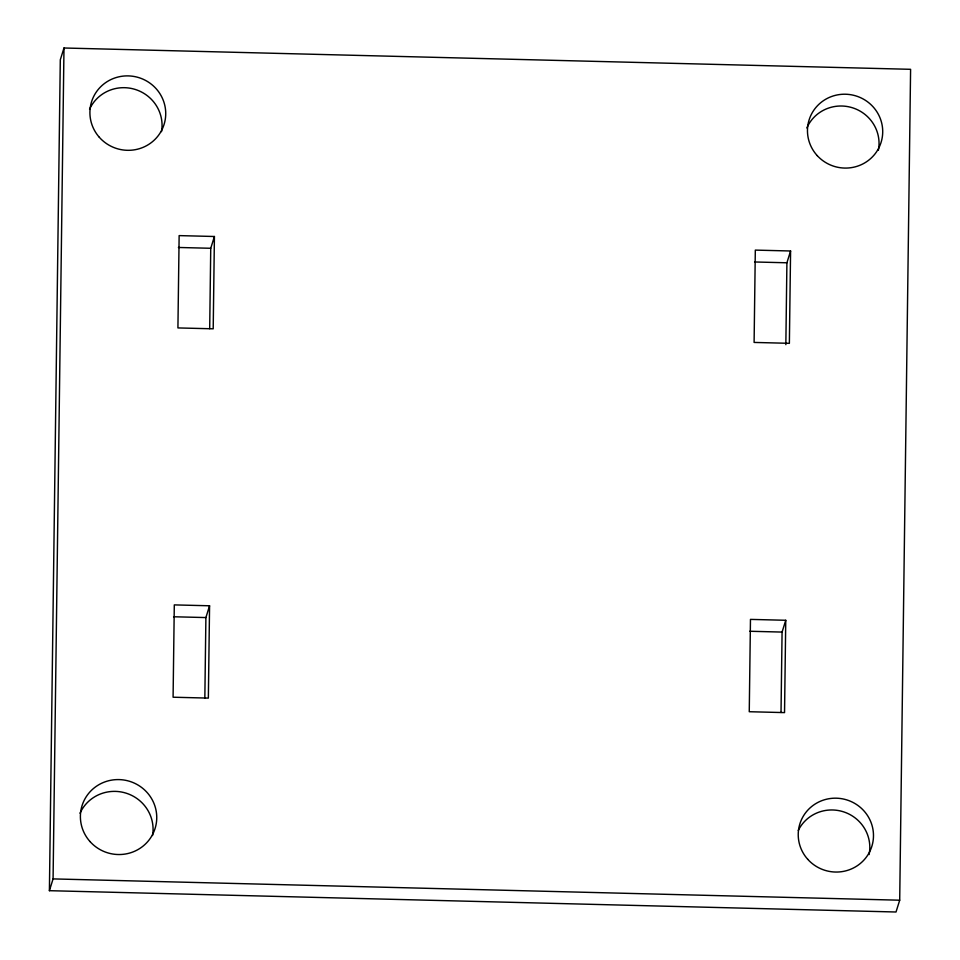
<?xml version="1.0" encoding="UTF-8"?>
<svg xmlns="http://www.w3.org/2000/svg" width="960" height="960" viewBox="0 0 960 960"><rect width="100%" height="100%" fill="white"/><g stroke="black" fill="none" stroke-linecap="round" stroke-linejoin="round"><path stroke-width="1.44" d="M49.404 890.688L60.3 59.796L63.984 48L910.596 69.312L899.7 900.204L896.016 912L49.404 890.688L53.076 878.904L63.984 48M204.84 697.98L205.896 617.568L209.568 605.784L174.3 604.896L173.088 697.212L208.356 698.1L209.568 605.784M209.688 328.692L210.744 248.28L214.416 236.496L179.136 235.608L177.924 327.924L213.204 328.812L214.416 236.496M781.02 712.488L782.076 632.076L785.748 620.28L750.468 619.392L749.256 711.72L784.536 712.608L785.748 620.28M785.844 344.676L786.912 262.788L790.584 250.992L755.316 250.104L754.104 342.432L789.372 343.32L790.584 250.992M178.404 247.464L210.744 248.28M754.584 261.972L786.912 262.788M173.568 616.764L205.896 617.568M749.736 631.26L782.076 632.076M53.076 878.904L899.7 900.204M806.844 127.932A37.704 36.864 17.3 0 1 852.396 107.748A37.704 36.864 17.3 0 1 878.4 150.228M89.544 109.26A37.98 37.14 17.3 0 1 135.168 89.424A37.98 37.14 17.3 0 1 161.52 131.628M80.004 813.228A38.244 37.392 17.3 0 1 125.88 793.092A38.244 37.392 17.3 0 1 152.556 835.5M798.264 830.472A37.704 36.864 17.3 0 1 844.104 812.016A37.704 36.864 17.3 0 1 869.088 854.58M807.684 859.248A37.704 36.864 17.3 0 0 871.548 847.26A37.704 36.864 17.3 0 0 828.336 798.828A37.704 36.864 17.3 0 0 807.684 859.248M89.988 841.536A38.244 37.392 17.3 0 0 154.776 829.404A38.244 37.392 17.3 0 0 110.964 780.24A38.244 37.392 17.3 0 0 89.988 841.536M99.336 137.304A37.98 37.14 17.3 0 0 163.728 125.484A37.98 37.14 17.3 0 0 120.396 76.512A37.98 37.14 17.3 0 0 99.336 137.304M817.2 155.592A37.704 36.864 17.3 0 0 880.908 142.92A37.704 36.864 17.3 0 0 837.168 94.944A37.704 36.864 17.3 0 0 817.2 155.592"/></g></svg>
